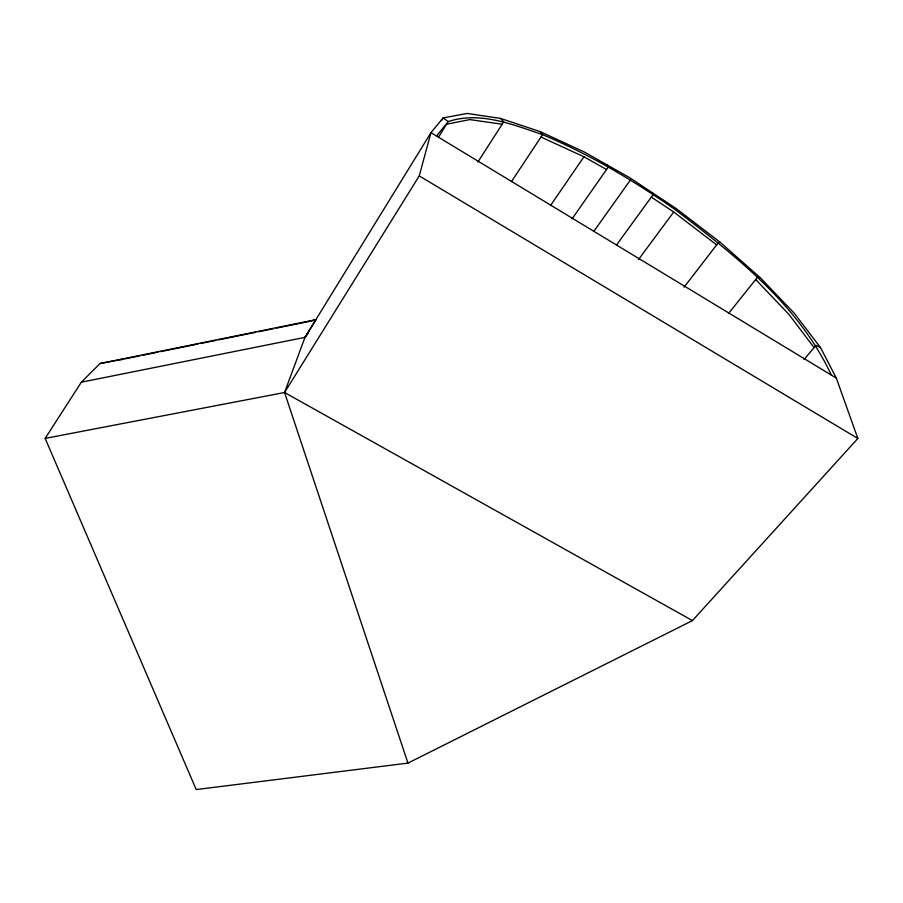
<?xml version="1.0" encoding="UTF-8"?>
<svg xmlns="http://www.w3.org/2000/svg" width="903" height="903" viewBox="0 0 903 903"><rect width="100%" height="100%" fill="white"/><g stroke="black" fill="none" stroke-linecap="round" stroke-linejoin="round"><path stroke-width="1.35" d="M653.275 193.355L652.959 194.845L616.568 244.939M45.15 438.395L284.558 392.512L419.252 175.904L430.957 132.662L443.125 117.932L467.156 113.439L500.397 118.383L540.242 131.657L584.275 151.986L630.283 178.06L676.234 208.604L720.21 242.297L760.281 277.74L794.403 313.409L820.488 347.542L836.325 378.109L857.85 438.486L692.443 620.598L407.942 763.103L196.222 789.561L45.15 438.395L81.338 382.195L100.019 363.525L316.14 319.628M407.942 763.103L284.558 392.512L304.966 337.361L430.957 132.662L836.325 378.109M441.499 120.562L443.125 117.932L448.204 121.566C480.001 111.092 512.543 124.49 542.579 134.649C589.648 154.39 633.624 180.555 675.399 209.756C735.335 255.56 798.85 304.988 831.313 375.072M438.418 137.346L448.204 121.566L436.555 136.048M81.338 382.195L304.966 337.361L315.395 320.802M477.879 162.021L503.75 121.781L500.397 118.383M511.425 181.684L542.579 134.649L540.242 131.657M550.514 205.523L583.948 156.772L606.523 169.55M571.994 218.944L608.137 167.247L607.403 165.091M593.779 231.439L630.486 179.911M638.556 259.488L673.74 211.991L716.643 244.894M304.966 337.361L308.25 333.004M684.045 287.233L718.359 242.67L720.21 242.297M728.484 313.555L757.459 277.3L760.281 277.74M804.054 359.45L816.041 345.364L820.488 347.542M121.092 359.654L123.553 359.146L100.019 363.525M124.93 358.875L140.067 355.793M142.809 355.24L157.946 352.17M160.7 351.606L197.859 344.066M200.613 343.501L215.738 340.431M218.492 339.867L255.651 332.327M258.405 331.773L273.541 328.692M276.284 328.139L313.443 320.588M446.567 124.208L469.853 119.602L502.17 124.242M313.397 320.181L316.163 319.707M540.999 137.042L583.948 156.772M284.558 392.512L692.443 620.598M419.252 175.904L857.85 438.486M651.323 197.102L673.74 211.991M755.687 279.524L788.861 314.346L814.111 347.644"/></g></svg>
